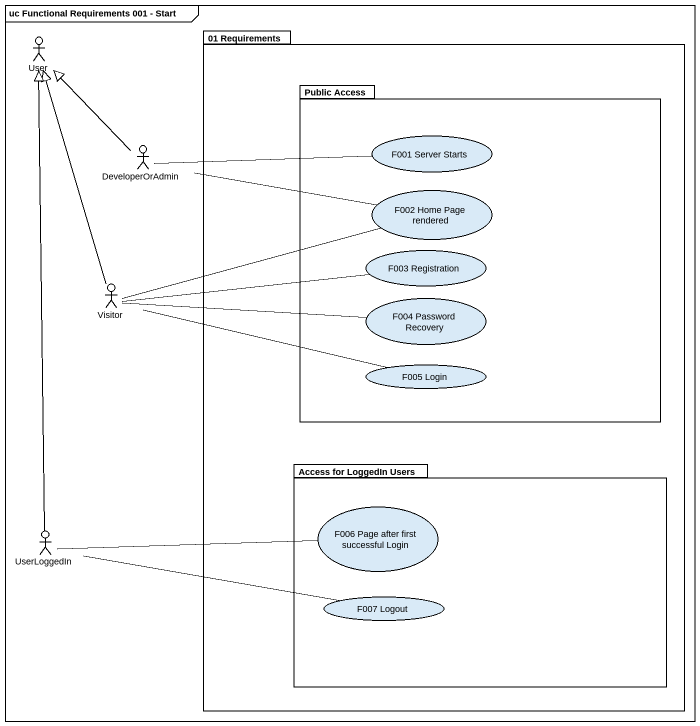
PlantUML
@startuml
mainframe uc Functional Requirements 001 - Start
actor User
package "01 Requirements" as p01_Requirements {
  package "Public Access" as Public_Access {
    usecase "F001 Server Starts" as F001_Server_Starts
    usecase "F002 Home Page rendered" as F002_Home_Page_rendered
    usecase "F003 Registration" as F003_Registration
    usecase "F004 Password Recovery" as F004_Password_Recovery
    usecase "F005 Login" as F005_Login
  }
  package "Access for LoggedIn Users" as Access_for_LoggedIn_Users {
    usecase "F006 Page after first successful Login" as F006_Page_after_first
    usecase "F007 Logout" as F007_Logout
  }
}
actor DeveloperOrAdmin
actor Visitor
actor UserLoggedIn
DeveloperOrAdmin -up-|> User
DeveloperOrAdmin -right- F001_Server_Starts
DeveloperOrAdmin -right- F002_Home_Page_rendered
Visitor -up-|> User
Visitor -right- F002_Home_Page_rendered
Visitor -right- F003_Registration
Visitor -right- F004_Password_Recovery
Visitor -right- F005_Login
UserLoggedIn -up-|> User
UserLoggedIn -right- F006_Page_after_first
UserLoggedIn -right- F007_Logout
@enduml
